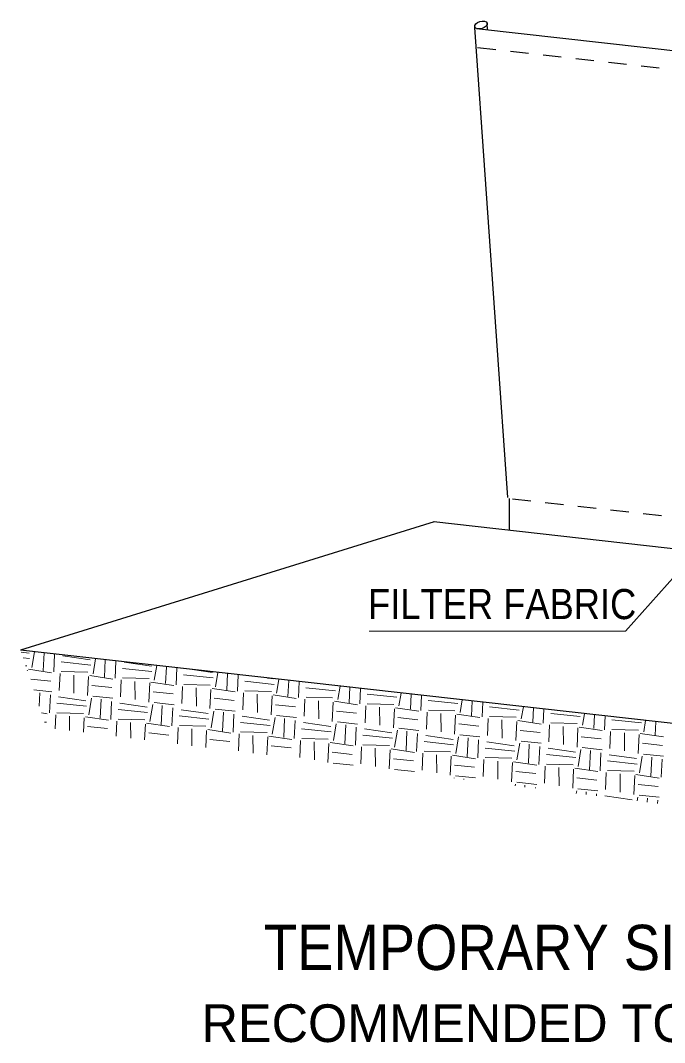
# Model space of a CAD drawing. Extents: x 455 to 827, y 69 to 339.
# Drawn here: x 604.54 to 629.92, y 125.73 to 166.02 of the extents above; entities that cross this region are included whole.
import ezdxf
from ezdxf.enums import TextEntityAlignment as Align

# ---------------------------------------------------------------- set-up
doc = ezdxf.new("R2010")
doc.units = 0
doc.header["$LTSCALE"] = 0.48
doc.linetypes.add('LONG_DASHED', pattern=[7.5, 6, -1.5])
doc.linetypes.add('SHORT_DASHED', pattern=[2.7, 1.5, -1.2])
doc.layers.add('1', color=7, linetype='Continuous', lineweight=13)
doc.layers.add('63', color=7, linetype='Continuous', lineweight=25)

msp = doc.modelspace()

# ---------------------------------------------------------------- linework, layer by layer
at = {"layer": '1', "lineweight": 25}
for p, q in [((623.7442, 147.2145), (622.451, 165.7337)), ((660.7021, 161.3901), (622.5128, 165.6842)), ((622.9488, 165.6386), (622.9284, 165.9023)), ((623.8185, 145.9151), (623.8185, 147.165)), ((659.0253, 141.9551), (620.8361, 146.2492))]:
    msp.add_line(p, q, dxfattribs=at)
at = {"layer": '1', "linetype": 'SHORT_DASHED', "lineweight": 25}
for p, q in [((660.6218, 160.6538), (622.4325, 164.9478)), ((661.9953, 142.8708), (623.8061, 147.165))]:
    msp.add_line(p, q, dxfattribs=at)
at = {"layer": '1', "linetype": 'LONG_DASHED'}
for p, q in [((604.5683, 141.1166), (604.8859, 141.0708)), ((605.0987, 141.1256), (604.9953, 140.5131)), ((605.4782, 141.0829), (605.4437, 140.3819)), ((605.8914, 141.0364), (605.8592, 140.3382)), ((604.646, 140.8859), (604.9055, 140.8587)), ((606.1522, 140.7276), (607.316, 140.6054)), ((606.2201, 140.9725), (607.2962, 140.8174)), ((607.506, 140.8548), (607.4057, 140.2597)), ((607.8877, 140.8119), (607.854, 140.1286)), ((608.3009, 140.7655), (608.2696, 140.0849)), ((608.6304, 140.7192), (609.7066, 140.5642)), ((604.7497, 140.5776), (604.7918, 140.5765)), ((604.8161, 140.4059), (604.8149, 140.3838)), ((605.7717, 140.3055), (604.8619, 140.4431)), ((606.1042, 140.2705), (606.076, 139.6013)), ((606.1546, 140.3492), (607.2022, 140.3232)), ((606.6445, 140.2138), (606.6534, 139.4984)), ((608.5627, 140.4742), (609.7262, 140.3521)), ((609.9134, 140.5842), (609.8159, 140.0065)), ((610.2971, 140.5411), (610.2643, 139.8752)), ((610.7104, 140.4946), (610.68, 139.8316)), ((610.9729, 140.221), (612.1366, 140.0987)), ((611.3098, 140.4272), (611.31, 140.4271)), ((611.31, 140.4271), (612.1168, 140.3108)), ((612.3208, 140.3134), (612.2263, 139.7531)), ((612.7067, 140.2701), (612.6747, 139.622)), ((613.1199, 140.2236), (613.0902, 139.5782)), ((605.7369, 139.973), (604.9472, 140.056)), ((607.2263, 140.1526), (607.1893, 139.4002)), ((608.1822, 140.0521), (607.2722, 140.1897)), ((608.5146, 140.0172), (608.4863, 139.3479)), ((608.5649, 140.0958), (609.6125, 140.0698)), ((609.0549, 139.9603), (609.0637, 139.2452)), ((609.6368, 139.8992), (609.5996, 139.1468)), ((610.5924, 139.7988), (609.6826, 139.9364)), ((610.9752, 139.8425), (612.0229, 139.8164)), ((613.3832, 139.9677), (614.5469, 139.8453)), ((614.2795, 140.0932), (614.2799, 140.0931)), ((614.2799, 140.0931), (614.2802, 140.0931)), ((614.2802, 140.0931), (614.5272, 140.0574)), ((614.7283, 140.0427), (614.6366, 139.4998)), ((615.116, 139.9992), (615.085, 139.3687)), ((615.5295, 139.9527), (615.5007, 139.3249)), ((605.7763, 139.5487), (605.0711, 139.6228)), ((605.7217, 139.4283), (605.689, 138.7177)), ((608.1472, 139.7197), (607.3575, 139.8027)), ((610.5575, 139.4663), (609.7679, 139.5494)), ((610.9249, 139.7639), (610.8966, 139.0946)), ((611.4652, 139.7071), (611.4741, 138.9918)), ((612.047, 139.6459), (612.0098, 138.8935)), ((613.0028, 139.5455), (612.0928, 139.6831)), ((613.3352, 139.5106), (613.3069, 138.8413)), ((613.3856, 139.5892), (614.4332, 139.5632)), ((613.8756, 139.4537), (613.8843, 138.7384)), ((615.4131, 139.2921), (614.5032, 139.4297)), ((615.7936, 139.7143), (616.9572, 139.592)), ((617.1356, 139.7721), (617.0469, 139.2464)), ((617.5254, 139.7283), (617.4954, 139.1153)), ((617.9391, 139.6817), (617.9109, 139.0717)), ((618.204, 139.4609), (619.3676, 139.3387)), ((619.543, 139.5014), (619.4572, 138.9931)), ((619.935, 139.4572), (619.9057, 138.8619)), ((620.3486, 139.4108), (620.3212, 138.8183)), ((605.982, 139.1069), (607.1456, 138.9847)), ((606.0497, 139.352), (607.1258, 139.1968)), ((607.3467, 139.2996), (607.2352, 138.6391)), ((608.1867, 139.2953), (607.3969, 139.3783)), ((607.7207, 139.2603), (607.6837, 138.5079)), ((608.132, 139.1751), (608.0992, 138.4642)), ((608.4601, 139.0986), (609.5362, 138.9434)), ((609.7571, 139.0462), (609.6456, 138.3857)), ((610.597, 139.042), (609.8073, 139.1251)), ((610.131, 139.007), (610.094, 138.2546)), ((612.9679, 139.213), (612.1782, 139.2961)), ((614.4572, 139.3927), (614.4202, 138.6403)), ((615.3782, 138.9597), (614.5886, 139.0427)), ((615.7456, 139.2572), (615.7173, 138.5879)), ((615.7959, 139.3358), (616.8436, 139.3098)), ((616.2858, 139.2004), (616.2947, 138.4852)), ((616.8677, 139.1393), (616.8305, 138.3869)), ((617.8233, 139.0387), (616.9135, 139.1764)), ((618.1558, 139.0039), (618.1276, 138.3346)), ((618.2062, 139.0825), (619.2538, 139.0564)), ((620.6142, 139.2077), (621.7778, 139.0853)), ((621.9504, 139.2307), (621.8675, 138.7398)), ((622.3443, 139.1864), (622.3161, 138.6087)), ((622.7581, 139.1398), (622.7316, 138.5649)), ((605.6014, 138.6848), (605.3752, 138.719)), ((605.9339, 138.6499), (605.9106, 138.0976)), ((605.9842, 138.7285), (607.0319, 138.7024)), ((608.3923, 138.8536), (609.5559, 138.7312)), ((610.5424, 138.9217), (610.5097, 138.2109)), ((610.8026, 138.6003), (611.9662, 138.4779)), ((610.8703, 138.8452), (611.9465, 138.69)), ((612.1673, 138.7929), (612.0559, 138.1324)), ((613.0073, 138.7887), (612.2176, 138.8717)), ((612.5413, 138.7537), (612.5044, 138.0012)), ((612.9527, 138.6683), (612.9199, 137.9575)), ((615.4176, 138.5354), (614.6281, 138.6183)), ((617.7885, 138.7063), (616.9989, 138.7894)), ((618.6962, 138.9471), (618.7051, 138.2319)), ((619.2779, 138.8859), (619.2409, 138.1335)), ((620.2337, 138.7855), (619.3238, 138.9232)), ((620.5662, 138.7505), (620.5379, 138.0812)), ((620.6166, 138.8292), (621.6642, 138.8031)), ((621.1065, 138.6938), (621.1154, 137.9785)), ((621.6883, 138.6327), (621.6513, 137.8802)), ((622.6441, 138.5322), (621.7342, 138.6697)), ((623.0247, 138.9543), (624.1882, 138.8319)), ((624.3578, 138.9599), (624.2779, 138.4864)), ((624.7539, 138.9154), (624.7263, 138.3552)), ((625.1675, 138.8689), (625.1418, 138.3116)), ((625.4349, 138.7009), (626.5985, 138.5787)), ((626.7652, 138.6892), (626.6882, 138.2331)), ((627.1634, 138.6444), (627.1367, 138.1019)), ((605.5665, 138.3523), (605.4962, 138.3597)), ((606.4742, 138.5931), (606.4812, 138.0267)), ((607.056, 138.5319), (607.0277, 137.9588)), ((608.0118, 138.4314), (607.1018, 138.569)), ((608.3442, 138.3965), (608.3189, 137.7984)), ((608.3945, 138.4752), (609.4422, 138.4491)), ((608.8845, 138.3398), (608.8921, 137.7272)), ((609.4663, 138.2786), (609.4358, 137.6596)), ((610.4221, 138.1782), (609.5122, 138.3158)), ((610.8049, 138.2219), (611.8526, 138.1958)), ((613.213, 138.3469), (614.3765, 138.2247)), ((613.2808, 138.5918), (614.3568, 138.4367)), ((614.5777, 138.5396), (614.4662, 137.8791)), ((614.9517, 138.5002), (614.9147, 137.7479)), ((615.363, 138.415), (615.3302, 137.7043)), ((615.6911, 138.3386), (616.7672, 138.1834)), ((616.988, 138.2863), (616.8766, 137.6257)), ((617.8279, 138.282), (617.0383, 138.365)), ((617.3621, 138.2469), (617.325, 137.4945)), ((620.1988, 138.453), (619.4092, 138.536)), ((622.6091, 138.1997), (621.8196, 138.2827)), ((622.9765, 138.4972), (622.9482, 137.8279)), ((623.0268, 138.5759), (624.0745, 138.5497)), ((623.5168, 138.4404), (623.5257, 137.7252)), ((624.0986, 138.3792), (624.0616, 137.6269)), ((625.0544, 138.2788), (624.1445, 138.4164)), ((625.3869, 138.2439), (625.3587, 137.5746)), ((625.4372, 138.3226), (626.4848, 138.2964)), ((627.5771, 138.5979), (627.5522, 138.0582)), ((627.8452, 138.4476), (629.0088, 138.3253)), ((629.1726, 138.4185), (629.0986, 137.9797)), ((629.5728, 138.3735), (629.547, 137.8485)), ((607.9769, 138.0991), (607.1872, 138.182)), ((610.3872, 137.8457), (609.5976, 137.9287)), ((610.7546, 138.1432), (610.7273, 137.4992)), ((611.2948, 138.0864), (611.303, 137.4276)), ((611.8767, 138.0252), (611.8438, 137.3604)), ((612.8325, 137.9248), (611.9225, 138.0624)), ((613.1648, 137.8897), (613.1366, 137.2205)), ((613.2152, 137.9685), (614.2628, 137.9424)), ((613.7052, 137.8331), (613.7139, 137.128)), ((615.2428, 137.6714), (614.3329, 137.809)), ((615.6232, 138.0936), (616.7869, 137.9712)), ((617.7733, 138.1617), (617.7406, 137.4509)), ((618.0337, 137.8402), (619.1972, 137.7179)), ((618.1014, 138.0853), (619.1776, 137.93)), ((619.3984, 138.033), (619.2868, 137.3723)), ((620.2382, 138.0288), (619.4486, 138.1118)), ((619.7724, 137.9937), (619.7353, 137.2413)), ((620.1836, 137.9084), (620.1509, 137.1975)), ((620.5118, 137.8318), (621.5878, 137.6767)), ((622.6486, 137.7754), (621.859, 137.8583)), ((625.0195, 137.9463), (624.2298, 138.0293)), ((625.9272, 138.1871), (625.9361, 137.4719)), ((626.509, 138.1259), (626.4718, 137.3735)), ((627.4647, 138.0254), (626.5549, 138.1631)), ((627.7972, 137.9905), (627.7689, 137.3212)), ((627.8476, 138.0692), (628.8952, 138.0431)), ((628.3374, 137.9338), (628.3463, 137.2185)), ((628.9193, 137.8726), (628.8822, 137.1202)), ((629.8751, 137.7722), (628.9652, 137.9098)), ((612.7975, 137.5923), (612.0078, 137.6753)), ((614.287, 137.7719), (614.2519, 137.0613)), ((615.2078, 137.339), (614.4182, 137.4219)), ((615.5752, 137.6365), (615.547, 136.9672)), ((615.6255, 137.7152), (616.6732, 137.689)), ((616.1155, 137.5797), (616.1244, 136.8645)), ((616.6972, 137.5185), (616.6603, 136.7662)), ((617.6532, 137.4182), (616.7432, 137.5557)), ((618.0358, 137.4618), (619.0835, 137.4357)), ((620.4439, 137.5869), (621.6076, 137.4647)), ((621.8088, 137.7796), (621.6972, 137.1191)), ((622.1827, 137.7403), (622.1457, 136.9879)), ((622.594, 137.655), (622.5612, 136.9442)), ((622.9221, 137.5785), (623.9982, 137.4234)), ((624.2191, 137.5263), (624.1075, 136.8657)), ((625.0589, 137.522), (624.2692, 137.605)), ((624.5931, 137.4869), (624.556, 136.7345)), ((625.0042, 137.4017), (624.9715, 136.6909)), ((627.4298, 137.6931), (626.6402, 137.776)), ((629.8402, 137.4397), (629.0505, 137.5227)), ((617.6182, 137.0857), (616.8285, 137.1687)), ((617.9855, 137.3832), (617.9573, 136.7139)), ((618.5258, 137.3264), (618.5347, 136.6112)), ((619.1078, 137.2652), (619.0706, 136.5128)), ((620.0634, 137.1648), (619.1536, 137.3024)), ((620.3959, 137.1298), (620.3676, 136.4606)), ((620.4462, 137.2085), (621.4938, 137.1825)), ((620.9361, 137.073), (620.9451, 136.3577)), ((621.518, 137.0119), (621.4808, 136.2595)), ((622.4738, 136.9114), (621.5638, 137.049)), ((622.8542, 137.3336), (624.0178, 137.2113)), ((625.2646, 137.0802), (626.4281, 136.958)), ((625.3324, 137.3252), (626.4085, 137.1701)), ((626.6293, 137.273), (626.5178, 136.6124)), ((627.4692, 137.2687), (626.6797, 137.3516)), ((627.0033, 137.2337), (626.9663, 136.4812)), ((627.4147, 137.1484), (627.3818, 136.4375)), ((627.7428, 137.0719), (628.8189, 136.9168)), ((629.0397, 137.0196), (628.9282, 136.3592)), ((629.8796, 137.0154), (629.0899, 137.0983)), ((617.6576, 136.6613), (616.8679, 136.7444)), ((620.0285, 136.8323), (619.2389, 136.9152)), ((622.4388, 136.5789), (621.6492, 136.6619)), ((622.8062, 136.8765), (622.7779, 136.2072)), ((622.8566, 136.9552), (623.9042, 136.9291)), ((623.3466, 136.8197), (623.3553, 136.1045)), ((623.9282, 136.7585), (623.8912, 136.0062)), ((624.8841, 136.6581), (623.9742, 136.7957)), ((625.2166, 136.6232), (625.1882, 135.9539)), ((625.2669, 136.7018), (626.3144, 136.6757)), ((627.6749, 136.8269), (628.8385, 136.7047)), ((629.4137, 136.9803), (629.3766, 136.228)), ((629.8249, 136.895), (629.7922, 136.1842)), ((620.0679, 136.408), (619.2783, 136.4911)), ((622.4782, 136.1547), (621.6886, 136.2377)), ((624.8491, 136.3257), (624.0594, 136.4087)), ((625.7568, 136.5663), (625.7657, 135.8511)), ((626.3387, 136.5052), (626.3015, 135.7527)), ((627.2943, 136.4048), (626.3845, 136.5424)), ((627.6268, 136.3698), (627.5986, 135.7005)), ((627.6772, 136.4485), (628.7248, 136.4224)), ((628.1672, 136.313), (628.176, 135.5977)), ((628.7489, 136.2519), (628.7118, 135.4995)), ((629.7047, 136.1514), (628.7948, 136.289)), ((621.6383, 136.1589), (621.6358, 136.1438)), ((622.0123, 136.1196), (622.0113, 136.0972)), ((624.0487, 135.9056), (624.0386, 135.8452)), ((624.8886, 135.9013), (624.099, 135.9843)), ((624.4227, 135.8663), (624.4193, 135.7979)), ((624.8339, 135.781), (624.8324, 135.7466)), ((627.2594, 136.0723), (626.4698, 136.1553)), ((629.6698, 135.8189), (628.8801, 135.902)), ((626.459, 135.6522), (626.4412, 135.5467)), ((627.2988, 135.648), (626.5092, 135.731)), ((626.833, 135.613), (626.8273, 135.4988)), ((627.2442, 135.5277), (627.2406, 135.4474)), ((627.5723, 135.4512), (628.6485, 135.296)), ((628.8693, 135.3988), (628.8439, 135.2482)), ((629.7092, 135.3947), (628.9195, 135.4777)), ((629.2433, 135.3596), (629.2354, 135.1996)), ((629.6546, 135.2742), (629.6488, 135.1482))]:
    msp.add_line(p, q, dxfattribs=at)
at = {"layer": '1'}
msp.add_lwpolyline([(618.2806, 141.9427), (628.3786, 141.9427), (634.9552, 149.2961)], dxfattribs=at)
at = {"layer": '1', "linetype": 'LONG_DASHED'}
msp.add_lwpolyline([(605.3104, 139.5137), (605.2846, 138.9885), (605.2846, 138.9884)], dxfattribs=at)
at = {"layer": '1', "lineweight": 25}
msp.add_ellipse((622.6865, 165.8364), major_axis=(0.2427, 0.0755), ratio=0.567107, dxfattribs=at)
at = {"layer": '63'}
for p in [(620.8485, 146.2492), (642.6223, 136.9061)]:
    msp.add_line(p, (604.5443, 141.1878), dxfattribs=at)

# ---------------------------------------------------------------- texts
at = {"layer": '1', "width": 0.9}
msp.add_text('FILTER FABRIC ', height=1.188, dxfattribs=at).set_placement((618.2418, 142.4158))
msp.add_text('TEMPORARY SILT FENCE', height=1.782, dxfattribs=at).set_placement((627.4208, 128.5855), align=Align.CENTER)
at = {"layer": '1'}
msp.add_text('RECOMMENDED TOE-IN METHOD', height=1.485, dxfattribs=at).set_placement((611.6822, 125.7462))

doc.saveas('drawing.dxf')
